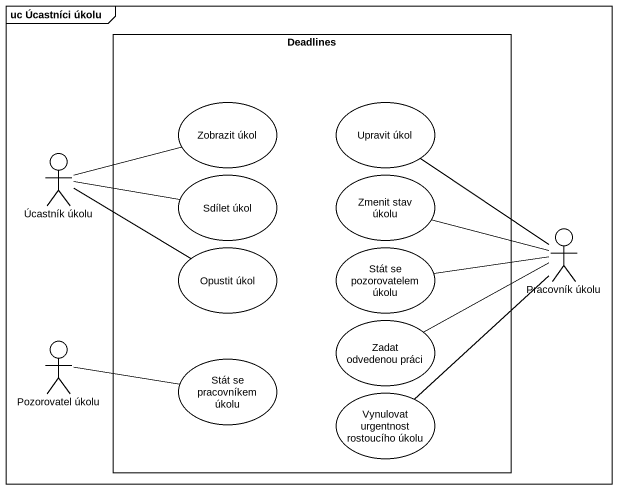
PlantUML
@startuml
mainframe uc Úcastníci úkolu
rectangle Deadlines {
  usecase "Zobrazit úkol" as Zobrazit_úkol
  usecase "Upravit úkol" as Upravit_úkol
  usecase "Sdílet úkol" as Sdílet_úkol
  usecase "Zmenit stav úkolu" as Zmenit_stav_úkolu
  usecase "Opustit úkol" as Opustit_úkol
  usecase "Stát se pozorovatelem úkolu" as Stát_se_pozorovatelem_úkolu
  usecase "Zadat odvedenou práci" as Zadat_odvedenou_práci
  usecase "Stát se pracovníkem úkolu" as Stát_se_pracovníkem_úkolu
  usecase "Vynulovat urgentnost rostoucího úkolu" as Vynulovat_urgentnost
}
actor "Úcastník úkolu" as Úcastník_úkolu
actor "Pracovník úkolu" as Pracovník_úkolu
actor "Pozorovatel úkolu" as Pozorovatel_úkolu
Úcastník_úkolu -right- Zobrazit_úkol
Úcastník_úkolu -right- Sdílet_úkol
Úcastník_úkolu -right- Opustit_úkol
Pracovník_úkolu -up- Upravit_úkol
Pracovník_úkolu -left- Zmenit_stav_úkolu
Pracovník_úkolu -left- Stát_se_pozorovatelem_úkolu
Pracovník_úkolu -left- Zadat_odvedenou_práci
Pracovník_úkolu -- Vynulovat_urgentnost
Pozorovatel_úkolu -right- Stát_se_pracovníkem_úkolu
@enduml
